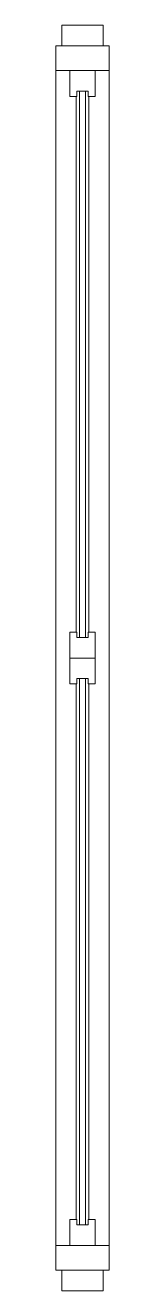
# Model space of a CAD drawing. Header units: centimetres. Extents: x -16179 to 12840, y -10704 to 3856.
# Drawn here: x 2844.4 to 2853.4, y -547.7 to -332.3 of the extents above; entities that cross this region are included whole.
import ezdxf

# ---------------------------------------------------------------- set-up
doc = ezdxf.new("R2010")
doc.units = ezdxf.units.CM
doc.header["$MEASUREMENT"] = 0
doc.layers.add('AA - linee quote_Num_Penna__1_Num_Penna__255_Num_Penna__255_Num_Penna__255_Num_Penna__255_Num_Penna__255_Num_Penna__255_Num_Penna__255_Num_Penna__6_Num_Penna__6', color=6, linetype='Continuous', lineweight=18)
doc.layers.add('AA - linee quote_Num_Penna__1_Num_Penna__255_Num_Penna__255_Num_Penna__255_Num_Penna__255_Num_Penna__255_Num_Penna__255_Num_Penna__255_Num_Penna__8_Num_Penna__8', color=8, linetype='Continuous', lineweight=18)

msp = doc.modelspace()

# ---------------------------------------------------------------- linework, layer by layer
at = {"layer": 'AA - linee quote_Num_Penna__1_Num_Penna__255_Num_Penna__255_Num_Penna__255_Num_Penna__255_Num_Penna__255_Num_Penna__255_Num_Penna__255_Num_Penna__6_Num_Penna__6', "color": 6, "linetype": 'Continuous', "lineweight": 18}
for p, q in [((2845.36, -335.76), (2845.36, -332.26)), ((2845.36, -332.26), (2848.86, -332.26)), ((2852.36, -332.26), (2848.86, -332.26)), ((2852.36, -335.76), (2852.36, -332.26)), ((2844.36, -339.96), (2844.36, -335.76)), ((2844.36, -335.76), (2848.86, -335.76)), ((2848.86, -335.76), (2845.36, -335.76)), ((2853.36, -335.76), (2848.86, -335.76)), ((2848.86, -335.76), (2852.36, -335.76)), ((2853.36, -339.96), (2853.36, -335.76)), ((2848.86, -339.96), (2844.36, -339.96)), ((2846.71, -344.36), (2846.71, -339.96)), ((2851.01, -339.96), (2848.86, -339.96)), ((2848.86, -339.96), (2853.36, -339.96)), ((2851.01, -344.36), (2851.01, -339.96)), ((2847.91, -344.36), (2846.71, -344.36)), ((2847.81, -435.56), (2847.81, -344.36)), ((2848.86, -343.46), (2847.91, -343.46)), ((2847.91, -343.46), (2847.91, -344.36)), ((2848.36, -436.46), (2848.36, -343.46)), ((2848.86, -343.46), (2849.81, -343.46)), ((2849.36, -436.46), (2849.36, -343.46)), ((2849.81, -343.46), (2849.81, -344.36)), ((2849.81, -344.36), (2851.01, -344.36)), ((2849.91, -435.56), (2849.91, -344.36)), ((2847.91, -435.56), (2846.71, -435.56)), ((2846.71, -435.56), (2846.71, -439.96)), ((2847.91, -436.46), (2847.91, -435.56)), ((2848.86, -436.46), (2847.91, -436.46)), ((2848.86, -436.46), (2849.81, -436.46)), ((2849.81, -436.46), (2849.81, -435.56)), ((2849.81, -435.56), (2851.01, -435.56)), ((2851.01, -435.56), (2851.01, -439.96)), ((2846.71, -444.36), (2846.71, -439.96)), ((2851.01, -439.96), (2846.71, -439.96)), ((2851.01, -444.36), (2851.01, -439.96)), ((2848.86, -443.46), (2847.91, -443.46)), ((2847.91, -443.46), (2847.91, -444.36)), ((2848.36, -443.46), (2848.36, -536.46)), ((2848.86, -443.46), (2849.81, -443.46)), ((2849.36, -443.46), (2849.36, -536.46)), ((2849.81, -443.46), (2849.81, -444.36)), ((2847.91, -444.36), (2846.71, -444.36)), ((2847.81, -444.36), (2847.81, -535.56)), ((2849.81, -444.36), (2851.01, -444.36)), ((2849.91, -444.36), (2849.91, -535.56)), ((2847.91, -535.56), (2846.71, -535.56)), ((2846.71, -535.56), (2846.71, -539.96)), ((2847.91, -536.46), (2847.91, -535.56)), ((2849.81, -536.46), (2849.81, -535.56)), ((2849.81, -535.56), (2851.01, -535.56)), ((2851.01, -535.56), (2851.01, -539.96)), ((2848.86, -536.46), (2847.91, -536.46)), ((2848.86, -536.46), (2849.81, -536.46)), ((2848.86, -539.96), (2844.36, -539.96)), ((2844.36, -539.96), (2844.36, -544.16)), ((2851.01, -539.96), (2848.86, -539.96)), ((2848.86, -539.96), (2853.36, -539.96)), ((2853.36, -539.96), (2853.36, -544.16)), ((2844.36, -544.16), (2848.86, -544.16)), ((2848.86, -544.16), (2845.36, -544.16)), ((2845.36, -544.16), (2845.36, -547.66)), ((2853.36, -544.16), (2848.86, -544.16)), ((2848.86, -544.16), (2852.36, -544.16)), ((2852.36, -544.16), (2852.36, -547.66)), ((2845.36, -547.66), (2848.86, -547.66)), ((2852.36, -547.66), (2848.86, -547.66))]:
    msp.add_line(p, q, dxfattribs=at)
at = {"layer": 'AA - linee quote_Num_Penna__1_Num_Penna__255_Num_Penna__255_Num_Penna__255_Num_Penna__255_Num_Penna__255_Num_Penna__255_Num_Penna__255_Num_Penna__8_Num_Penna__8', "color": 8, "linetype": 'Continuous', "lineweight": 18}
for p, q in [((2844.36, -339.96), (2844.36, -539.96)), ((2853.36, -539.96), (2853.36, -339.96))]:
    msp.add_line(p, q, dxfattribs=at)

doc.saveas('drawing.dxf')
